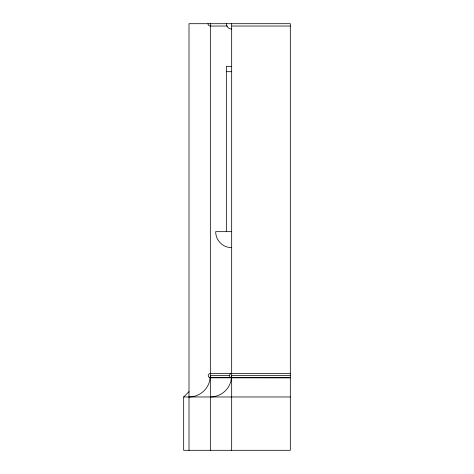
<?xml version="1.0" encoding="UTF-8"?>
<svg xmlns="http://www.w3.org/2000/svg" width="474" height="474" viewBox="0 0 474 474"><rect width="100%" height="100%" fill="white"/><g stroke="black" fill="none" stroke-linecap="round" stroke-linejoin="round"><path stroke-width="0.71" d="M231.668 375.645L230.939 381.167A21.33 21.33 0 0 1 210.338 396.975M189.008 450.3L189.008 23.7L290.325 23.7L290.325 450.3L183.675 450.3L183.675 396.975L189.008 391.643M227.372 26.04L210.338 26.04A2.34 2.34 0 0 1 207.997 23.7M231.816 26.04L290.325 26.04M231.668 66.36L226.335 66.36L226.335 231.668M226.335 71.693L231.668 71.693M231.668 231.668L215.67 231.668A15.998 15.998 0 0 0 231.668 247.665M290.325 373.512L210.338 373.512A2.133 2.133 0 0 0 209.786 377.707L290.325 377.778M229.594 375.645L210.338 375.645L209.609 381.167A21.33 21.33 0 0 1 189.008 396.975M231.816 375.645L290.325 375.645M210.338 377.742L290.325 377.742M183.675 396.975L231.668 396.975M231.816 396.975L290.325 396.975M231.668 377.819L231.105 377.742A2.174 2.174 0 0 1 231.668 373.471M231.668 23.7L231.668 450.3M210.338 23.7L210.338 450.3M231.668 29.033A5.333 5.333 0 0 1 226.335 23.7"/></g></svg>
